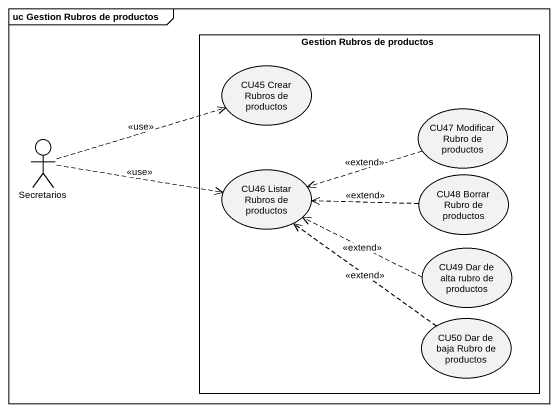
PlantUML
@startuml
mainframe uc Gestion Rubros de productos
rectangle "Gestion Rubros de productos" as Gestion_Rubros_de_productos {
  usecase "CU45 Crear Rubros de productos" as CU45_Crear_Rubros_de
  usecase "CU47 Modificar Rubro de productos" as CU47_Modificar_Rubro_de
  usecase "CU46 Listar Rubros de productos" as CU46_Listar_Rubros_de
  usecase "CU48 Borrar Rubro de productos" as CU48_Borrar_Rubro_de
  usecase "CU49 Dar de alta rubro de productos" as CU49_Dar_de_alta_rubro_de
  usecase "CU50 Dar de baja Rubro de productos" as CU50_Dar_de_baja_Rubro_de
}
actor Secretarios
Secretarios .right.> CU45_Crear_Rubros_de : <<use>>
Secretarios .right.> CU46_Listar_Rubros_de : <<use>>
CU47_Modificar_Rubro_de .left.> CU46_Listar_Rubros_de : <<extend>>
CU48_Borrar_Rubro_de .left.> CU46_Listar_Rubros_de : <<extend>>
CU49_Dar_de_alta_rubro_de .left.> CU46_Listar_Rubros_de : <<extend>>
CU50_Dar_de_baja_Rubro_de .up.> CU46_Listar_Rubros_de : <<extend>>
@enduml
